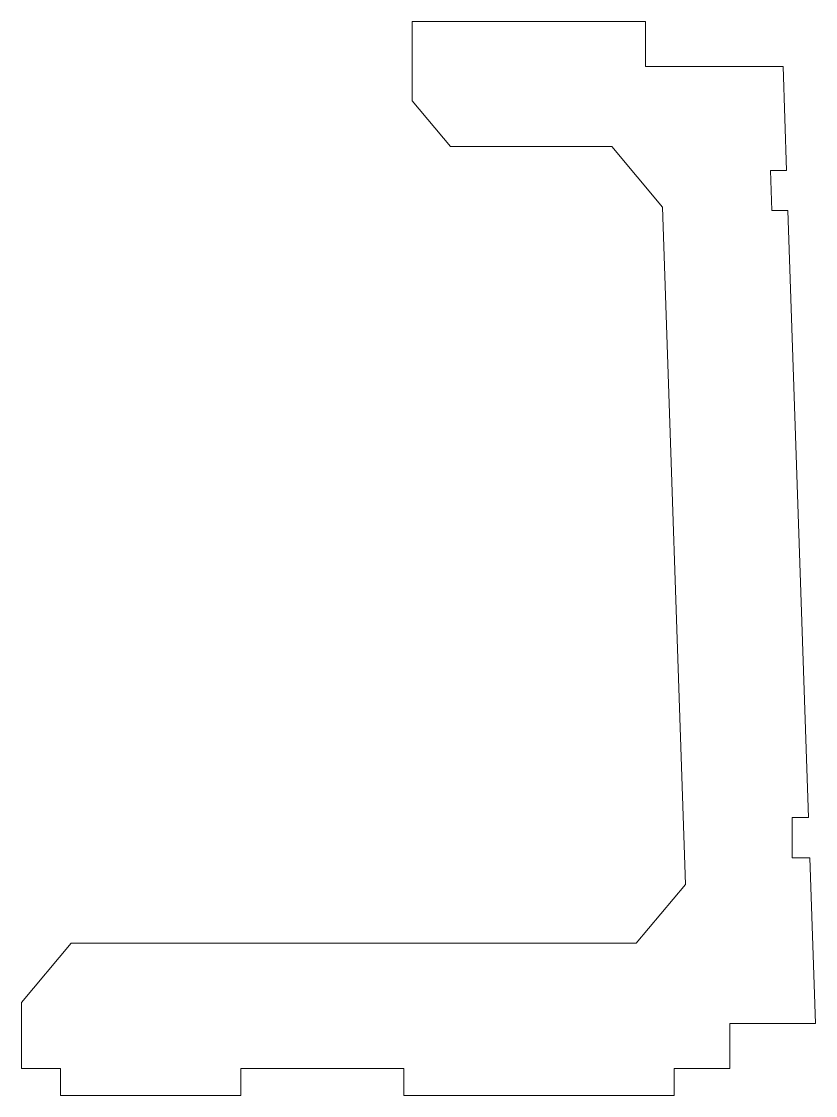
# Model space of a CAD drawing. Header units: millimetres. Extents: x 19 to 107, y -3 to 116.
import ezdxf

# ---------------------------------------------------------------- set-up
doc = ezdxf.new("R2010")
doc.units = ezdxf.units.MM

msp = doc.modelspace()

# ---------------------------------------------------------------- linework, layer by layer
at = {"color": 7, "linetype": 'Continuous', "lineweight": 15}
for p, q in [((62.41, 107.32), (62.41, 116.13)), ((88.29, 116.13), (62.41, 116.13)), ((88.29, 116.13), (88.29, 111.13)), ((103.57, 111.13), (88.29, 111.13)), ((103.96, 99.6), (103.57, 111.13)), ((62.41, 107.32), (66.68, 102.25)), ((84.56, 102.25), (66.68, 102.25)), ((84.56, 102.25), (90.21, 95.52)), ((103.96, 99.6), (102.16, 99.6)), ((102.16, 99.6), (102.31, 95.16)), ((92.76, 20.42), (90.21, 95.52)), ((102.31, 95.16), (104.11, 95.16)), ((106.4, 27.82), (104.11, 95.16)), ((106.4, 27.82), (104.57, 27.82)), ((104.57, 27.82), (104.57, 23.38)), ((104.57, 23.38), (106.55, 23.38)), ((107.17, 5), (106.55, 23.38)), ((87.27, 13.88), (92.76, 20.42)), ((19.07, 7.31), (24.59, 13.88)), ((24.59, 13.88), (87.27, 13.88)), ((19.07, 0), (19.07, 7.31)), ((97.66, 5), (107.17, 5)), ((97.66, 0), (97.66, 5)), ((19.07, 0), (23.39, 0)), ((23.39, 0), (23.39, -3)), ((43.39, 0), (61.48, 0)), ((43.39, -3), (43.39, 0)), ((61.48, 0), (61.48, -3)), ((91.48, 0), (97.66, 0)), ((91.48, -3), (91.48, 0)), ((23.39, -3), (43.39, -3)), ((61.48, -3), (91.48, -3))]:
    msp.add_line(p, q, dxfattribs=at)

doc.saveas('drawing.dxf')
